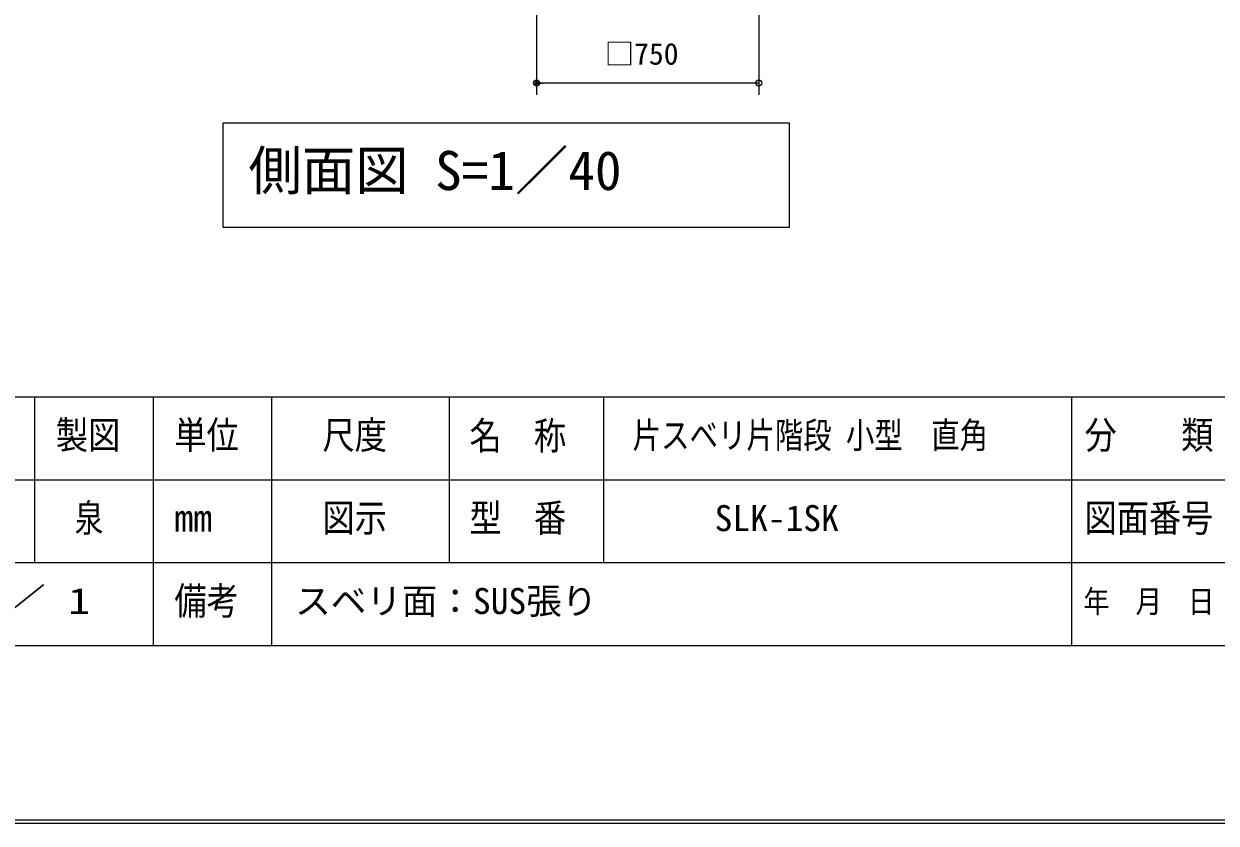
# Model space of a CAD drawing. Units: millimetres at full size, sheet at 1:20, with parts at other scales. Extents: x 10 to 16810, y -4 to 11884.
# Drawn here: x 7174 to 11198, y -4 to 2696 of the extents above; entities that cross this region are included whole.
import ezdxf
from ezdxf.enums import TextEntityAlignment as Align

# ---------------------------------------------------------------- set-up
doc = ezdxf.new("R2010")
doc.units = ezdxf.units.MM
doc.header["$LTSCALE"] = 20
doc.header["$PDMODE"] = 32
doc.header["$PDSIZE"] = 10
for name, color, linetype, lineweight in [('DEFPOINTS_3', 7, 'Continuous', 0), ('LY_2', 7, 'Continuous', 0), ('LY_5', 2, 'Continuous', 18), ('LY_6', 7, 'Continuous', 0)]:
    doc.layers.add(name, color=color, linetype=linetype, lineweight=lineweight)
doc.layers.add('LY_4', color=7, linetype='Continuous')
doc.styles.add('ＭＳ ゴシック', font='')
doc.styles.get('ＭＳ ゴシック').set_extended_font_data('MS Gothic')

# ---------------------------------------------------------------- blocks, each defined once
blk = doc.blocks.new('-012-_DOTBLANK')
at = {"color": 7, "linetype": 'Continuous', "lineweight": 0}
blk.add_line((-0.5, 0), (-1, 0), dxfattribs=at)
blk.add_circle((0, 0), 0.5, dxfattribs=at)

msp = doc.modelspace()

# ---------------------------------------------------------------- linework, layer by layer
at = {"layer": 'DEFPOINTS_3'}
msp.add_line((10, -3.83), (16810, -3.83), dxfattribs=at)
at = {"layer": 'LY_2'}
for p, q in [((710, 1436.17), (16110, 1436.17)), ((7210, 1436.17), (7210, 876.17)), ((7610, 1436.17), (7610, 596.17)), ((8010, 1436.17), (8010, 876.17)), ((8610, 1436.17), (8610, 876.17)), ((9130, 1436.17), (9130, 876.17)), ((10710, 1436.17), (10710, 596.17)), ((6410, 1156.17), (8610, 1156.17)), ((8610, 1156.17), (13310, 1156.17)), ((6410, 876.17), (16110, 876.17)), ((8010, 876.17), (8010, 596.17)), ((710, 596.17), (16110, 596.17))]:
    msp.add_line(p, q, dxfattribs=at)
at = {"layer": 'LY_5', "color": 7}
for p, q in [((9758.01, 2361.14), (7846.01, 2361.14)), ((7846.01, 2361.14), (7846.01, 2009.14)), ((9758.01, 2009.14), (9758.01, 2361.14)), ((7846.01, 2009.14), (9758.01, 2009.14))]:
    msp.add_line(p, q, dxfattribs=at)
at = {"layer": 'LY_5', "color": 7, "lineweight": 0}
msp.add_line((50.08, 7.02), (16769.92, 7.02), dxfattribs=at)
at = {"layer": 'LY_6'}
for p, q in [((8904.62, 3116.17), (8904.62, 2456.17)), ((9654.62, 3116.17), (9654.62, 2456.17)), ((9654.62, 2496.17), (8904.62, 2496.17))]:
    msp.add_line(p, q, dxfattribs=at)
msp.add_point((8904.62, 2496.17), dxfattribs=at)

# ---------------------------------------------------------------- block references
at = {"layer": 'LY_6', "xscale": 20, "yscale": 20, "rotation": 180}
msp.add_blockref('-012-_DOTBLANK', (8904.62, 2496.17), dxfattribs=at)
at = {"layer": 'LY_6', "xscale": 20, "yscale": 20}
msp.add_blockref('-012-_DOTBLANK', (9654.62, 2496.17), dxfattribs=at)

# ---------------------------------------------------------------- texts
at = {"layer": 'LY_2', "style": 'ＭＳ ゴシック', "width": 0.85}
for s, height, p in [('製図', 93.84, (7282, 1232.17)), ('単位', 93.84, (7682, 1232.17)), ('尺度', 93.84, (8182, 1232.17)), ('名\u3000称', 93.84, (8678, 1229.61)), ('分\u3000\u3000類', 93.84, (10754, 1232.17)), ('型\u3000番', 93.84, (8678, 952.17)), ('図示', 93.84, (8182, 952.17)), ('図面番号', 93.84, (10754, 952.17)), ('備考', 93.84, (7682, 672.17)), ('年\u3000月\u3000日', 76.25, (10750, 684.17))]:
    msp.add_text(s, height=height, dxfattribs=at).set_placement(p, align=Align.BOTTOM_LEFT)
at = {"layer": 'LY_2', "style": 'ＭＳ ゴシック'}
msp.add_text('mm', height=93.84, dxfattribs=at).set_placement((7682, 952.17), align=Align.BOTTOM_LEFT)
at = {"layer": 'LY_4', "style": 'ＭＳ ゴシック'}
for s, height, width, p in [('片スベリ片階段 小型  直角', 87.98, 0.8, (9228.8, 1236.17)), ('泉', 93.84, 0.75, (7346, 952.17)), ('1／ 1', 87.98, 1.25, (7023.71, 676.17))]:
    msp.add_text(s, height=height, dxfattribs=dict(at, width=width)).set_placement(p, align=Align.BOTTOM_LEFT)
for s, p in [('SLK-1SK', (9505.71, 956.17)), ('スベリ面：SUS張り', (8089.92, 676.17))]:
    msp.add_text(s, height=87.98, dxfattribs=at).set_placement(p, align=Align.BOTTOM_LEFT)
at = {"layer": 'LY_5', "color": 7, "style": 'ＭＳ ゴシック'}
msp.add_text('側面図 S=1／40', height=132, dxfattribs=at).set_placement((7932.31, 2095.14), align=Align.BOTTOM_LEFT)
at = {"layer": 'LY_6', "style": 'ＭＳ ゴシック'}
msp.add_text('□750', height=73.31, dxfattribs=at).set_placement((9134.1, 2536.17), align=Align.BOTTOM_LEFT)

doc.saveas('drawing.dxf')
